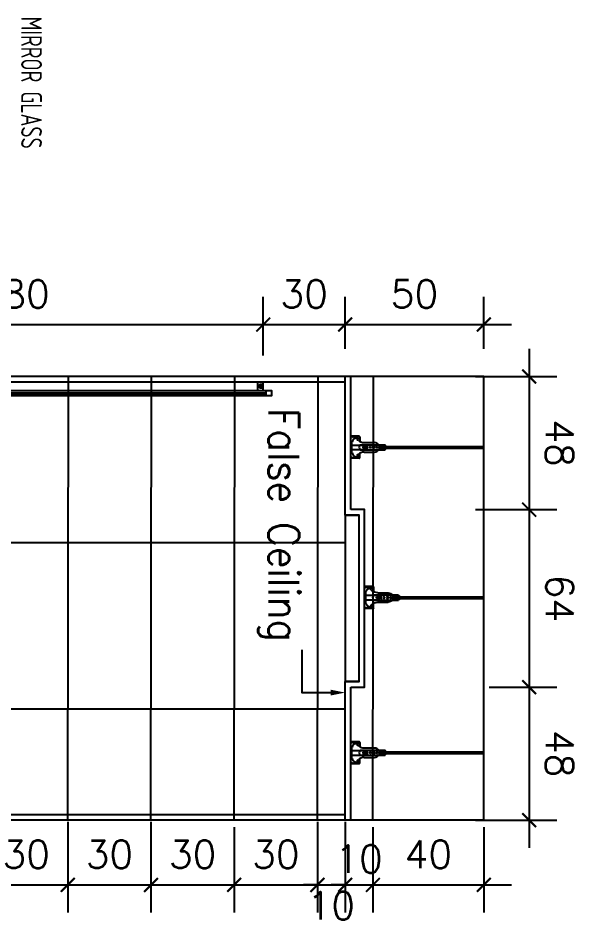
# Model space of a CAD drawing. Header units: centimetres. Extents: x -1797 to 2001, y -8788 to 1856.
# Drawn here: x -1497.4 to -1295.6, y -7737.7 to -7411.1 of the extents above; entities that cross this region are included whole.
import ezdxf
from ezdxf.xclip import XClip

# ---------------------------------------------------------------- set-up
doc = ezdxf.new("R2010")
doc.units = ezdxf.units.CM
doc.header["$LTSCALE"] = 100
doc.header["$MEASUREMENT"] = 0
doc.header["$XCLIPFRAME"] = 0
doc.header["$PDMODE"] = 35
for name, color, linetype in [('CEILING', 161, 'Continuous'), ('CEILING HANGER', 8, 'Continuous'), ('DIM', 1, 'Continuous'), ('ID_Flooring_02', 127, 'Continuous'), ('ID_Furniture-Lighting', 33, 'Continuous'), ('TEXT', 3, 'Continuous'), ('Text-1', 3, 'Continuous'), ('WALL-01', 7, 'Continuous'), ('WALL-03', 2, 'Continuous'), ('WALL-04', 1, 'Continuous')]:
    doc.layers.add(name, color=color, linetype=linetype)
doc.styles.add('HB25Small', font='ARCHSTYL.SHX', dxfattribs={"width": 0.8, "height": 2.5})
doc.styles.add('ROMANS', font='romans')
doc.dimstyles.new('AS-17-100', dxfattribs={"dimtxt": 10, "dimasz": 5, "dimexe": 10, "dimexo": 10, "dimgap": 6, "dimtad": 1, "dimtoh": 1, "dimdec": 0, "dimdsep": 46, "dimtxsty": 'ROMANS', "dimblk1": 'ARCHTICK', "dimblk2": 'ARCHTICK', "dimsah": 1, "dimcen": 25, "dimdle": 10, "dimclrd": 1, "dimclre": 1, "dimclrt": 2, "dimadec": 0, "dimazin": 0, "dimtfac": 1, "dimtdec": 0, "dimtofl": 0, "dimtmove": 2, "dimatfit": 3, "dimldrblk": 'ARCHTICK', "dimfxl": 1, "dimtolj": 1, "dimtzin": 0, "dimarcsym": 0})

# ---------------------------------------------------------------- blocks, each defined once
blk = doc.blocks.new('_ARCHTICK')
at = {"color": 0, "linetype": 'ByBlock', "const_width": 0.15}
blk.add_lwpolyline([(-0.5, -0.5), (0.5, 0.5)], dxfattribs=at)
blk = doc.blocks.new('*D818')
at = {"layer": 'Defpoints', "color": 0, "transparency": 16777216}
for p in [(-1509.53, -7690.91), (-1479.53, -7690.91), (-1479.53, -7723.69)]:
    blk.add_point(p, dxfattribs=at)
at = {"layer": 'DIM', "color": 1, "lineweight": -2, "transparency": 16777216}
for p, q in [((-1509.53, -7700.91), (-1509.53, -7733.69)), ((-1479.53, -7700.91), (-1479.53, -7733.69)), ((-1519.53, -7723.69), (-1469.53, -7723.69))]:
    blk.add_line(p, q, dxfattribs=at)
at = {"layer": 'DIM', "color": 1, "lineweight": -2, "transparency": 16777216, "xscale": 5, "yscale": 5, "zscale": 5, "rotation": 180}
blk.add_blockref('_ARCHTICK', (-1509.53, -7723.69), dxfattribs=at)
at = {"layer": 'DIM', "color": 1, "lineweight": -2, "transparency": 16777216, "xscale": 5, "yscale": 5, "zscale": 5}
blk.add_blockref('_ARCHTICK', (-1479.53, -7723.69), dxfattribs=at)
at = {"layer": 'DIM', "color": 2, "transparency": 16777216, "insert": (-1494.53, -7712.69), "char_height": 10, "attachment_point": 5, "style": 'ROMANS'}
blk.add_mtext('\\A1;30', dxfattribs=at)
blk = doc.blocks.new('*D819')
at = {"layer": 'Defpoints', "color": 0, "transparency": 16777216}
for p in [(-1479.53, -7690.91), (-1449.53, -7690.91), (-1449.53, -7723.69)]:
    blk.add_point(p, dxfattribs=at)
at = {"layer": 'DIM', "color": 1, "lineweight": -2, "transparency": 16777216}
for p, q in [((-1479.53, -7700.91), (-1479.53, -7733.69)), ((-1449.53, -7700.91), (-1449.53, -7733.69)), ((-1489.53, -7723.69), (-1439.53, -7723.69))]:
    blk.add_line(p, q, dxfattribs=at)
at = {"layer": 'DIM', "color": 1, "lineweight": -2, "transparency": 16777216, "xscale": 5, "yscale": 5, "zscale": 5, "rotation": 180}
blk.add_blockref('_ARCHTICK', (-1479.53, -7723.69), dxfattribs=at)
at = {"layer": 'DIM', "color": 1, "lineweight": -2, "transparency": 16777216, "xscale": 5, "yscale": 5, "zscale": 5}
blk.add_blockref('_ARCHTICK', (-1449.53, -7723.69), dxfattribs=at)
at = {"layer": 'DIM', "color": 2, "transparency": 16777216, "insert": (-1464.53, -7712.69), "char_height": 10, "attachment_point": 5, "style": 'ROMANS'}
blk.add_mtext('\\A1;30', dxfattribs=at)
blk = doc.blocks.new('*D820')
at = {"layer": 'Defpoints', "color": 0, "transparency": 16777216}
for p in [(-1449.53, -7690.91), (-1419.53, -7692.91), (-1419.53, -7723.69)]:
    blk.add_point(p, dxfattribs=at)
at = {"layer": 'DIM', "color": 1, "lineweight": -2, "transparency": 16777216}
for p, q in [((-1449.53, -7700.91), (-1449.53, -7733.69)), ((-1419.53, -7702.91), (-1419.53, -7733.69)), ((-1459.53, -7723.69), (-1409.53, -7723.69))]:
    blk.add_line(p, q, dxfattribs=at)
at = {"layer": 'DIM', "color": 1, "lineweight": -2, "transparency": 16777216, "xscale": 5, "yscale": 5, "zscale": 5, "rotation": 180}
blk.add_blockref('_ARCHTICK', (-1449.53, -7723.69), dxfattribs=at)
at = {"layer": 'DIM', "color": 1, "lineweight": -2, "transparency": 16777216, "xscale": 5, "yscale": 5, "zscale": 5}
blk.add_blockref('_ARCHTICK', (-1419.53, -7723.69), dxfattribs=at)
at = {"layer": 'DIM', "color": 2, "transparency": 16777216, "insert": (-1434.53, -7712.69), "char_height": 10, "attachment_point": 5, "style": 'ROMANS'}
blk.add_mtext('\\A1;30', dxfattribs=at)
blk = doc.blocks.new('*D821')
at = {"layer": 'Defpoints', "color": 0, "transparency": 16777216}
for p in [(-1389.53, -7690.91), (-1419.53, -7692.91), (-1389.53, -7723.69)]:
    blk.add_point(p, dxfattribs=at)
at = {"layer": 'DIM', "color": 1, "lineweight": -2, "transparency": 16777216}
for p, q in [((-1389.53, -7700.91), (-1389.53, -7733.69)), ((-1419.53, -7702.91), (-1419.53, -7733.69)), ((-1429.53, -7723.69), (-1379.53, -7723.69))]:
    blk.add_line(p, q, dxfattribs=at)
at = {"layer": 'DIM', "color": 1, "lineweight": -2, "transparency": 16777216, "xscale": 5, "yscale": 5, "zscale": 5, "rotation": 180}
blk.add_blockref('_ARCHTICK', (-1419.53, -7723.69), dxfattribs=at)
at = {"layer": 'DIM', "color": 1, "lineweight": -2, "transparency": 16777216, "xscale": 5, "yscale": 5, "zscale": 5}
blk.add_blockref('_ARCHTICK', (-1389.53, -7723.69), dxfattribs=at)
at = {"layer": 'DIM', "color": 2, "transparency": 16777216, "insert": (-1404.53, -7712.69), "char_height": 10, "attachment_point": 5, "style": 'ROMANS'}
blk.add_mtext('\\A1;30', dxfattribs=at)
blk = doc.blocks.new('*D822')
at = {"layer": 'Defpoints', "color": 0, "transparency": 16777216}
for p in [(-1389.53, -7690.91), (-1379.53, -7690.91), (-1379.53, -7723.69)]:
    blk.add_point(p, dxfattribs=at)
at = {"layer": 'DIM', "color": 1, "lineweight": -2, "transparency": 16777216}
for p, q in [((-1389.53, -7700.91), (-1389.53, -7733.69)), ((-1379.53, -7700.91), (-1379.53, -7733.69)), ((-1389.53, -7723.69), (-1394.53, -7723.69)), ((-1379.53, -7723.69), (-1374.53, -7723.69))]:
    blk.add_line(p, q, dxfattribs=at)
at = {"layer": 'DIM', "color": 1, "lineweight": -2, "transparency": 16777216, "xscale": 5, "yscale": 5, "zscale": 5}
blk.add_blockref('_ARCHTICK', (-1389.53, -7723.69), dxfattribs=at)
at = {"layer": 'DIM', "color": 1, "lineweight": -2, "transparency": 16777216, "xscale": 5, "yscale": 5, "zscale": 5, "rotation": 180}
blk.add_blockref('_ARCHTICK', (-1379.53, -7723.69), dxfattribs=at)
at = {"layer": 'DIM', "color": 2, "transparency": 16777216, "insert": (-1384.53, -7731.18), "char_height": 10, "attachment_point": 5, "style": 'ROMANS'}
blk.add_mtext('\\A1;10', dxfattribs=at)
blk = doc.blocks.new('*D823')
at = {"layer": 'Defpoints', "color": 0, "transparency": 16777216}
for p in [(-1379.53, -7690.91), (-1369.53, -7692.91), (-1369.53, -7723.69)]:
    blk.add_point(p, dxfattribs=at)
at = {"layer": 'DIM', "color": 1, "lineweight": -2, "transparency": 16777216}
for p, q in [((-1379.53, -7700.91), (-1379.53, -7733.69)), ((-1369.53, -7702.91), (-1369.53, -7733.69)), ((-1379.53, -7723.69), (-1384.53, -7723.69)), ((-1369.53, -7723.69), (-1364.53, -7723.69))]:
    blk.add_line(p, q, dxfattribs=at)
at = {"layer": 'DIM', "color": 1, "lineweight": -2, "transparency": 16777216, "xscale": 5, "yscale": 5, "zscale": 5}
blk.add_blockref('_ARCHTICK', (-1379.53, -7723.69), dxfattribs=at)
at = {"layer": 'DIM', "color": 1, "lineweight": -2, "transparency": 16777216, "xscale": 5, "yscale": 5, "zscale": 5, "rotation": 180}
blk.add_blockref('_ARCHTICK', (-1369.53, -7723.69), dxfattribs=at)
at = {"layer": 'DIM', "color": 2, "transparency": 16777216, "insert": (-1374.53, -7714.3), "char_height": 10, "attachment_point": 5, "style": 'ROMANS'}
blk.add_mtext('\\A1;10', dxfattribs=at)
blk = doc.blocks.new('*D824')
at = {"layer": 'Defpoints', "color": 0, "transparency": 16777216}
for p in [(-1369.53, -7692.91), (-1329.53, -7692.91), (-1329.53, -7723.69)]:
    blk.add_point(p, dxfattribs=at)
at = {"layer": 'DIM', "color": 1, "lineweight": -2, "transparency": 16777216}
for p, q in [((-1369.53, -7702.91), (-1369.53, -7733.69)), ((-1329.53, -7702.91), (-1329.53, -7733.69)), ((-1379.53, -7723.69), (-1319.53, -7723.69))]:
    blk.add_line(p, q, dxfattribs=at)
at = {"layer": 'DIM', "color": 1, "lineweight": -2, "transparency": 16777216, "xscale": 5, "yscale": 5, "zscale": 5, "rotation": 180}
blk.add_blockref('_ARCHTICK', (-1369.53, -7723.69), dxfattribs=at)
at = {"layer": 'DIM', "color": 1, "lineweight": -2, "transparency": 16777216, "xscale": 5, "yscale": 5, "zscale": 5}
blk.add_blockref('_ARCHTICK', (-1329.53, -7723.69), dxfattribs=at)
at = {"layer": 'DIM', "color": 2, "transparency": 16777216, "insert": (-1349.53, -7712.69), "char_height": 10, "attachment_point": 5, "style": 'ROMANS'}
blk.add_mtext('\\A1;40', dxfattribs=at)
blk = doc.blocks.new('SUP')
at = {"layer": 'CEILING HANGER', "extrusion": (-6.56544e-09, 1.61575e-05, 1)}
for p, q in [((-555.86, -4415.29, 0.02), (-555.86, -4347.85, 0.02)), ((-555.25, -4415.29, 0.02), (-555.25, -4347.85, 0.02)), ((-556.44, -4415.38, 0.02), (-556.44, -4413.19, 0.02)), ((-556.44, -4422.11, 0.02), (-556.44, -4415.38, 0.02)), ((-556.34, -4415.29, 0.02), (-554.71, -4415.29, 0.02)), ((-555.86, -4414.67, 0.02), (-555.86, -4414.7, 0.02)), ((-555.86, -4414.7, 0.02), (-555.84, -4414.74, 0.02)), ((-555.84, -4414.74, 0.02), (-555.82, -4414.77, 0.02)), ((-555.82, -4414.77, 0.02), (-555.79, -4414.79, 0.02)), ((-555.79, -4414.79, 0.02), (-555.75, -4414.82, 0.02)), ((-555.75, -4414.82, 0.02), (-555.71, -4414.84, 0.02)), ((-555.71, -4414.84, 0.02), (-555.66, -4414.85, 0.02)), ((-555.66, -4414.85, 0.02), (-555.61, -4414.86, 0.02)), ((-555.61, -4414.86, 0.02), (-555.56, -4414.86, 0.02)), ((-555.56, -4414.86, 0.02), (-555.5, -4414.86, 0.02)), ((-555.5, -4414.86, 0.02), (-555.45, -4414.85, 0.02)), ((-555.45, -4414.85, 0.02), (-555.4, -4414.84, 0.02)), ((-555.4, -4414.84, 0.02), (-555.36, -4414.82, 0.02)), ((-555.36, -4414.82, 0.02), (-555.32, -4414.79, 0.02)), ((-555.32, -4414.79, 0.02), (-555.29, -4414.77, 0.02)), ((-555.29, -4414.77, 0.02), (-555.27, -4414.74, 0.02)), ((-555.27, -4414.74, 0.02), (-555.26, -4414.7, 0.02)), ((-555.26, -4414.7, 0.02), (-555.25, -4414.67, 0.02)), ((-554.61, -4415.38, 0.02), (-554.61, -4413.19, 0.02)), ((-554.61, -4422.1, 0.02), (-554.61, -4415.38, 0.02)), ((-557.24, -4420.73, 0.02), (-557.24, -4417, 0.02)), ((-553.82, -4420.73, 0.02), (-553.82, -4417, 0.02)), ((-559.25, -4422.29, 0.02), (-557.67, -4422.29, 0.02)), ((-559.25, -4422.41, 0.02), (-557.74, -4422.41, 0.02)), ((-554.61, -4419.5, 0.02), (-556.44, -4419.5, 0.02)), ((-556.35, -4425.11, 0.02), (-556.35, -4421.21, 0.02)), ((-556.29, -4421.21, 0.02), (-556.35, -4421.21, 0.02)), ((-556.23, -4421.14, 0.02), (-556.23, -4420.6, 0.02)), ((-554.89, -4420.53, 0.02), (-556.17, -4420.53, 0.02)), ((-555.24, -4420.02, 0.02), (-555.82, -4420.02, 0.02)), ((-555.24, -4420.27, 0.02), (-555.82, -4420.27, 0.02)), ((-555.74, -4421.21, 0.02), (-555.77, -4420.78, 0.02)), ((-555.28, -4420.78, 0.02), (-555.77, -4420.78, 0.02)), ((-555.74, -4421.21, 0.02), (-555.31, -4421.21, 0.02)), ((-555.31, -4421.21, 0.02), (-555.28, -4420.78, 0.02)), ((-554.83, -4421.14, 0.02), (-554.83, -4420.6, 0.02)), ((-554.71, -4421.21, 0.02), (-554.77, -4421.21, 0.02)), ((-554.71, -4425.11, 0.02), (-554.71, -4421.21, 0.02)), ((-551.81, -4422.29, 0.02), (-553.39, -4422.29, 0.02)), ((-551.81, -4422.41, 0.02), (-553.32, -4422.41, 0.02)), ((-559.5, -4422.53, 0.02), (-559.5, -4426.15, 0.02)), ((-559.37, -4423.36, 0.02), (-559.5, -4423.36, 0.02)), ((-559.37, -4422.53, 0.02), (-559.37, -4426.15, 0.02)), ((-558.92, -4423.15, 0.02), (-558.92, -4423.41, 0.02)), ((-558.73, -4424.21, 0.02), (-558.9, -4423.57, 0.02)), ((-558.57, -4423.16, 0.02), (-558.6, -4423.08, 0.02)), ((-558.4, -4423.28, 0.02), (-558.4, -4423.28, 0.02)), ((-556.23, -4425.11, 0.02), (-557.55, -4425.11, 0.02)), ((-554.83, -4425.11, 0.02), (-556.23, -4425.11, 0.02)), ((-555.07, -4425.48, 0.02), (-555.99, -4425.48, 0.02)), ((-553.5, -4425.11, 0.02), (-554.83, -4425.11, 0.02)), ((-552.66, -4423.28, 0.02), (-552.66, -4423.28, 0.02)), ((-552.49, -4423.16, 0.02), (-552.46, -4423.08, 0.02)), ((-552.33, -4424.21, 0.02), (-552.15, -4423.57, 0.02)), ((-552.13, -4423.15, 0.02), (-552.13, -4423.41, 0.02)), ((-551.68, -4422.53, 0.02), (-551.68, -4426.15, 0.02)), ((-551.68, -4423.36, 0.02), (-551.56, -4423.36, 0.02)), ((-551.56, -4422.53, 0.02), (-551.56, -4426.15, 0.02)), ((-559.5, -4426.15, 0.02), (-559.5, -4427.62, 0.02)), ((-559.5, -4427.62, 0.02), (-559.37, -4427.62, 0.02)), ((-559.37, -4426.15, 0.02), (-559.37, -4427.62, 0.02)), ((-551.68, -4426.15, 0.02), (-551.68, -4427.62, 0.02)), ((-551.56, -4427.62, 0.02), (-551.68, -4427.62, 0.02)), ((-551.56, -4426.15, 0.02), (-551.56, -4427.62, 0.02))]:
    blk.add_line(p, q, dxfattribs=at)
at = {"layer": 'CEILING HANGER', "extrusion": (-6.56544e-09, 1.61575e-05, 1), "const_width": 0.244, "elevation": -0.07}
blk.add_lwpolyline([(-558.58, -4423.04, 1), (-559.07, -4423.04), (-559.07, -4423.22, 0.267949), (-558.99, -4423.35, -0.57735), (-558.99, -4423.61, 0.267949), (-559.07, -4423.75), (-559.07, -4424.04, 0.267949), (-558.99, -4424.17, -0.57735), (-558.99, -4424.43, 0.267949), (-559.07, -4424.56), (-559.07, -4424.85, 0.267949), (-558.99, -4424.98, -0.57735), (-558.99, -4425.25, 0.267949), (-559.07, -4425.38), (-559.07, -4425.7, 0.414214), (-558.92, -4425.85), (-558.23, -4425.85, 0.247529), (-558.1, -4425.78, -0.247529), (-557.98, -4425.72), (-557.55, -4425.72, -0.247529), (-557.43, -4425.78, 0.247529), (-557.3, -4425.85), (-555.79, -4425.85, 0.267949), (-555.66, -4425.77, -0.57735), (-555.4, -4425.77, 0.267949), (-555.26, -4425.85), (-553.76, -4425.85, 0.247529), (-553.63, -4425.78, -0.247529), (-553.51, -4425.72), (-553.08, -4425.72, -0.247529), (-552.95, -4425.78, 0.247529), (-552.83, -4425.85), (-552.14, -4425.85, 0.414214), (-551.99, -4425.7), (-551.99, -4425.38, 0.267949), (-552.07, -4425.25, -0.57735), (-552.07, -4424.98, 0.267949), (-551.99, -4424.85), (-551.99, -4424.56, 0.267949), (-552.07, -4424.43, -0.57735), (-552.07, -4424.17, 0.267949), (-551.99, -4424.04), (-551.99, -4423.75, 0.267949), (-552.07, -4423.61, -0.57735), (-552.07, -4423.35, 0.267949), (-551.99, -4423.22), (-551.99, -4423.04, 1), (-552.48, -4423.04)], format="xyb", dxfattribs=at)
at = {"layer": 'CEILING HANGER', "extrusion": (-6.56544e-09, 1.61575e-05, 1)}
for centre, radius in [((-555.53, -4416.02, -0.05), 0.252), ((-555.53, -4417.24, -0.05), 0.342), ((-555.53, -4418.46, -0.05), 0.252)]:
    blk.add_circle(centre, radius, dxfattribs=at)
for centre, radius, start, end in [((-554.37, -4417.4, -0.05), 2.89, 132.9462, 171.8788), ((-555.53, -4414.15, -0.05), 1.33, 104.5031, 133.577), ((-555.53, -4414.15, -0.05), 1.33, 46.3713, 77.9165), ((-556.68, -4417.4, -0.05), 2.89, 8.1212, 47.0538), ((-559.25, -4422.53, -0.05), 0.244, 90, 180), ((-559.25, -4422.53, -0.05), 0.122, 90, 180), ((-560.29, -4420.73, -0.05), 3.05, 315.5755, 360), ((-555.53, -4421.14, -0.05), 1.33, 226.423, 313.6287), ((-556.29, -4421.14, -0.05), 0.061, 270, 360), ((-556.17, -4420.6, -0.05), 0.061, 90, 180), ((-555.82, -4420.14, -0.05), 0.122, 90, 270), ((-555.24, -4420.14, -0.05), 0.122, 270, 90), ((-554.89, -4420.6, -0.05), 0.061, 360, 90), ((-554.77, -4421.14, -0.05), 0.061, 180, 270), ((-550.77, -4420.73, -0.05), 3.05, 180, 224.4246), ((-551.81, -4422.53, -0.05), 0.244, 360, 90), ((-551.81, -4422.53, -0.05), 0.122, 360, 90), ((-558.74, -4423.15, -0.05), 0.183, 102.9976, 180), ((-558.31, -4423.41, -0.05), 0.61, 180, 195), ((-557.47, -4423.62, -0.05), 1.37, 195, 270), ((-558.75, -4423.09, -0.05), 0.122, 77.0024, 102.9976), ((-558.77, -4423.15, -0.05), 0.183, 20, 77.0024), ((-558.4, -4423.1, -0.05), 0.183, 200, 270), ((-558.4, -4423.1, -0.05), 0.183, 270, 357.8496), ((-557.85, -4423.12, -0.05), 0.366, 135.5755, 177.8496), ((-555.99, -4425.11, -0.05), 0.366, 180, 270), ((-555.07, -4425.11, -0.05), 0.366, 270, 360), ((-553.58, -4423.62, -0.05), 1.37, 270, 345), ((-553.21, -4423.12, -0.05), 0.366, 2.1504, 44.4246), ((-552.66, -4423.1, -0.05), 0.183, 182.1504, 270), ((-552.66, -4423.1, -0.05), 0.183, 270, 340), ((-552.29, -4423.15, -0.05), 0.183, 102.9976, 160), ((-552.3, -4423.09, -0.05), 0.122, 77.0024, 102.9976), ((-552.32, -4423.15, -0.05), 0.183, 360, 77.0024), ((-552.74, -4423.41, -0.05), 0.61, 345, 360)]:
    blk.add_arc(centre, radius, start, end, dxfattribs=at)
blk = doc.blocks.new('FALSE CEILING')
at = {"xscale": -1}
for p in [(-1545.11, 4427.62, -0.02), (-1485.11, 4427.62, -0.02), (-1425.11, 4427.62, -0.02), (-1365.11, 4427.62, -0.02), (-1305.11, 4427.62, -0.02), (-1245.11, 4427.62, -0.02), (-1185.11, 4427.62, -0.02), (-1125.11, 4427.62, -0.02), (-1065.11, 4427.62, -0.02), (-1005.11, 4427.62, -0.02), (-945.11, 4427.62, -0.02), (-885.11, 4427.62, -0.02), (-825.11, 4427.62, -0.02), (-765.11, 4427.62, -0.02), (-705.11, 4427.62, -0.02), (-645.11, 4427.62, -0.02), (-585.11, 4427.62, -0.02), (-525.11, 4427.62, -0.02), (-465.11, 4427.62, -0.02), (-405.11, 4427.62, -0.02), (-345.11, 4427.62, -0.02), (-285.11, 4427.62, -0.02), (-225.11, 4427.62, -0.02), (-165.11, 4427.62, -0.02), (-105.11, 4427.62, -0.02), (-45.11, 4427.62, -0.02), (14.89, 4427.62, -0.02), (74.89, 4427.62, -0.02), (134.89, 4427.62, -0.02), (194.89, 4427.62, -0.02), (254.89, 4427.62, -0.02), (314.89, 4427.62, -0.02), (374.89, 4427.62, -0.02), (434.89, 4427.62, -0.02)]:
    blk.add_blockref('SUP', p, dxfattribs=at)
blk = doc.blocks.new('mirror')
at = {"layer": 'ID_Furniture-Lighting'}
for p, q in [((1310.5, 526.15), (1311.3, 526.15)), ((1310.5, 525.95), (1311.3, 525.95)), ((1310.5, 352.75), (1311.3, 352.75)), ((1310.5, 352.55), (1311.3, 352.55))]:
    blk.add_line(p, q, dxfattribs=at)
for points in [[(1310.5, 526.35), (1310.3, 526.35), (1310.3, 525.15), (1311.5, 525.15), (1311.5, 526.35), (1311.3, 526.35), (1311.3, 525.35), (1310.5, 525.35)], [(1310.5, 352.35), (1310.3, 352.35), (1310.3, 353.55), (1311.5, 353.55), (1311.5, 352.35), (1311.3, 352.35), (1311.3, 353.35), (1310.5, 353.35)]]:
    blk.add_lwpolyline(points, close=True, dxfattribs=at)
at = {"layer": 'WALL-04'}
for p, q in [((1310.3, 526.35), (1309.4, 526.35)), ((1310.3, 526.35), (1310.3, 525.15)), ((1312.4, 526.35), (1311.5, 526.35)), ((1311.5, 526.35), (1311.5, 525.15)), ((1312.4, 527.35), (1312.4, 351.35)), ((1313.4, 351.35), (1313.4, 527.35)), ((1313.9, 351.35), (1313.9, 527.35)), ((1314.4, 351.35), (1314.4, 527.35)), ((1312.4, 524.35), (1309.4, 524.35)), ((1311.5, 525.15), (1310.3, 525.15)), ((1312.4, 354.35), (1309.4, 354.35)), ((1311.5, 353.55), (1310.3, 353.55)), ((1310.3, 352.35), (1310.3, 353.55)), ((1311.5, 352.35), (1311.5, 353.55)), ((1310.3, 352.35), (1309.4, 352.35)), ((1312.4, 352.35), (1311.5, 352.35))]:
    blk.add_line(p, q, dxfattribs=at)
for points in [[(1312.4, 527.35), (1312.4, 529.35), (1314.4, 529.35), (1314.4, 527.35)], [(1312.4, 351.35), (1312.4, 349.35), (1314.4, 349.35), (1314.4, 351.35)]]:
    blk.add_lwpolyline(points, close=True, dxfattribs=at)
blk = doc.blocks.new('*D857')
at = {"layer": 'Defpoints', "color": 0, "transparency": 16777216}
for p in [(-1409.06, -7521.62), (-1409.06, -7542.82), (-1588.7, -7556.67)]:
    blk.add_point(p, dxfattribs=at)
at = {"layer": 'DIM', "color": 1, "lineweight": -2, "transparency": 16777216}
for p, q in [((-1588.7, -7546.67), (-1588.7, -7511.62)), ((-1409.06, -7532.82), (-1409.06, -7511.62)), ((-1598.7, -7521.62), (-1399.06, -7521.62))]:
    blk.add_line(p, q, dxfattribs=at)
at = {"layer": 'DIM', "color": 1, "lineweight": -2, "transparency": 16777216, "xscale": 5, "yscale": 5, "zscale": 5, "rotation": 180}
blk.add_blockref('_ARCHTICK', (-1588.7, -7521.62), dxfattribs=at)
at = {"layer": 'DIM', "color": 1, "lineweight": -2, "transparency": 16777216, "xscale": 5, "yscale": 5, "zscale": 5}
blk.add_blockref('_ARCHTICK', (-1409.06, -7521.62), dxfattribs=at)
at = {"layer": 'DIM', "color": 2, "transparency": 16777216, "insert": (-1498.88, -7510.62), "char_height": 10, "attachment_point": 5, "style": 'ROMANS'}
blk.add_mtext('\\A1;180', dxfattribs=at)
blk = doc.blocks.new('*D858')
at = {"layer": 'Defpoints', "color": 0, "transparency": 16777216}
for p in [(-1379.53, -7521.62), (-1379.53, -7540.37, 0), (-1409.06, -7542.82)]:
    blk.add_point(p, dxfattribs=at)
at = {"layer": 'DIM', "color": 1, "lineweight": -2, "transparency": 16777216}
for p, q in [((-1409.06, -7532.82), (-1409.06, -7511.62)), ((-1379.53, -7530.37), (-1379.53, -7511.62)), ((-1419.06, -7521.62), (-1369.53, -7521.62))]:
    blk.add_line(p, q, dxfattribs=at)
at = {"layer": 'DIM', "color": 1, "lineweight": -2, "transparency": 16777216, "xscale": 5, "yscale": 5, "zscale": 5, "rotation": 180}
blk.add_blockref('_ARCHTICK', (-1409.06, -7521.62), dxfattribs=at)
at = {"layer": 'DIM', "color": 1, "lineweight": -2, "transparency": 16777216, "xscale": 5, "yscale": 5, "zscale": 5}
blk.add_blockref('_ARCHTICK', (-1379.53, -7521.62), dxfattribs=at)
at = {"layer": 'DIM', "color": 2, "transparency": 16777216, "insert": (-1394.3, -7510.62), "char_height": 10, "attachment_point": 5, "style": 'ROMANS'}
blk.add_mtext('\\A1;30', dxfattribs=at)
blk = doc.blocks.new('*D859')
at = {"layer": 'Defpoints', "color": 0, "transparency": 16777216}
for p in [(-1329.54, -7521.62), (-1379.53, -7540.37, 0), (-1329.54, -7540.37)]:
    blk.add_point(p, dxfattribs=at)
at = {"layer": 'DIM', "color": 1, "lineweight": -2, "transparency": 16777216}
for p, q in [((-1379.53, -7530.37), (-1379.53, -7511.62)), ((-1329.54, -7530.37), (-1329.54, -7511.62)), ((-1389.53, -7521.62), (-1319.54, -7521.62))]:
    blk.add_line(p, q, dxfattribs=at)
at = {"layer": 'DIM', "color": 1, "lineweight": -2, "transparency": 16777216, "xscale": 5, "yscale": 5, "zscale": 5, "rotation": 180}
blk.add_blockref('_ARCHTICK', (-1379.53, -7521.62), dxfattribs=at)
at = {"layer": 'DIM', "color": 1, "lineweight": -2, "transparency": 16777216, "xscale": 5, "yscale": 5, "zscale": 5}
blk.add_blockref('_ARCHTICK', (-1329.54, -7521.62), dxfattribs=at)
at = {"layer": 'DIM', "color": 2, "transparency": 16777216, "insert": (-1354.54, -7510.62), "char_height": 10, "attachment_point": 5, "style": 'ROMANS'}
blk.add_mtext('\\A1;50', dxfattribs=at)
blk = doc.blocks.new('*D860')
at = {"layer": 'Defpoints', "color": 0, "transparency": 16777216}
for p in [(-1342.55, -7540.37, 0), (-1342.55, -7588.37), (-1313.18, -7588.37)]:
    blk.add_point(p, dxfattribs=at)
at = {"layer": 'DIM', "color": 1, "lineweight": -2, "transparency": 16777216}
for p, q in [((-1313.18, -7530.37), (-1313.18, -7598.37)), ((-1332.55, -7540.37), (-1303.18, -7540.37)), ((-1332.55, -7588.37), (-1303.18, -7588.37))]:
    blk.add_line(p, q, dxfattribs=at)
at = {"layer": 'DIM', "color": 1, "lineweight": -2, "transparency": 16777216, "xscale": 5, "yscale": 5, "zscale": 5}
for p, rotation in [((-1313.18, -7540.37), 90), ((-1313.18, -7588.37), 270)]:
    blk.add_blockref('_ARCHTICK', p, dxfattribs=dict(at, rotation=rotation))
at = {"layer": 'DIM', "color": 2, "transparency": 16777216, "insert": (-1302.18, -7564.37), "char_height": 10, "attachment_point": 5, "rotation": 270, "style": 'ROMANS'}
blk.add_mtext('\\A1;48', dxfattribs=at)
blk = doc.blocks.new('*D861')
at = {"layer": 'Defpoints', "color": 0, "transparency": 16777216}
for p in [(-1342.55, -7588.37), (-1337.55, -7652.37), (-1313.18, -7652.37)]:
    blk.add_point(p, dxfattribs=at)
at = {"layer": 'DIM', "color": 1, "lineweight": -2, "transparency": 16777216}
for p, q in [((-1313.18, -7578.37), (-1313.18, -7662.37)), ((-1332.55, -7588.37), (-1303.18, -7588.37)), ((-1327.55, -7652.37), (-1303.18, -7652.37))]:
    blk.add_line(p, q, dxfattribs=at)
at = {"layer": 'DIM', "color": 1, "lineweight": -2, "transparency": 16777216, "xscale": 5, "yscale": 5, "zscale": 5}
for p, rotation in [((-1313.18, -7588.37), 90), ((-1313.18, -7652.37), 270)]:
    blk.add_blockref('_ARCHTICK', p, dxfattribs=dict(at, rotation=rotation))
at = {"layer": 'DIM', "color": 2, "transparency": 16777216, "insert": (-1302.18, -7620.37), "char_height": 10, "attachment_point": 5, "rotation": 270, "style": 'ROMANS'}
blk.add_mtext('\\A1;64', dxfattribs=at)
blk = doc.blocks.new('*D862')
at = {"layer": 'Defpoints', "color": 0, "transparency": 16777216}
for p in [(-1337.55, -7652.37), (-1342.55, -7700.37, 0), (-1313.18, -7700.37)]:
    blk.add_point(p, dxfattribs=at)
at = {"layer": 'DIM', "color": 1, "lineweight": -2, "transparency": 16777216}
for p, q in [((-1313.18, -7642.37), (-1313.18, -7710.37)), ((-1327.55, -7652.37), (-1303.18, -7652.37)), ((-1332.55, -7700.37), (-1303.18, -7700.37))]:
    blk.add_line(p, q, dxfattribs=at)
at = {"layer": 'DIM', "color": 1, "lineweight": -2, "transparency": 16777216, "xscale": 5, "yscale": 5, "zscale": 5}
for p, rotation in [((-1313.18, -7652.37), 90), ((-1313.18, -7700.37), 270)]:
    blk.add_blockref('_ARCHTICK', p, dxfattribs=dict(at, rotation=rotation))
at = {"layer": 'DIM', "color": 2, "transparency": 16777216, "insert": (-1302.18, -7676.37), "char_height": 10, "attachment_point": 5, "rotation": 270, "style": 'ROMANS'}
blk.add_mtext('\\A1;48', dxfattribs=at)

msp = doc.modelspace()

# ---------------------------------------------------------------- linework, layer by layer
at = {"layer": 'CEILING'}
for p, q in [((-1379.53, -7590.37, 0), (-1379.53, -7540.37, 0)), ((-1377.53, -7588.37, 0), (-1377.53, -7540.37, 0)), ((-1379.53, -7590.37), (-1374.53, -7590.37)), ((-1379.53, -7700.37, 0), (-1379.53, -7650.37, 0)), ((-1374.53, -7650.37), (-1379.53, -7650.37)), ((-1377.53, -7700.37, 0), (-1377.53, -7652.37, 0))]:
    msp.add_line(p, q, dxfattribs=at)
for points in [[(-1379.53, -7650.37), (-1374.53, -7650.37), (-1374.53, -7590.37), (-1379.53, -7590.37)], [(-1377.53, -7652.37), (-1372.53, -7652.37), (-1372.53, -7588.37), (-1377.53, -7588.37)]]:
    msp.add_lwpolyline(points, dxfattribs=at)
at = {"layer": 'ID_Flooring_02'}
for p, q in [((-1479.49, -7700.37, 0), (-1479.33, -7540.37, 0)), ((-1449.53, -7700.37), (-1449.34, -7540.37)), ((-1419.53, -7700.37), (-1419.34, -7540.37)), ((-1389.53, -7700.37), (-1389.28, -7540.37, 0)), ((-1369.53, -7700.37), (-1369.28, -7540.37, 0)), ((-1379.53, -7600.37), (-1689.42, -7600.37)), ((-1379.53, -7660.37), (-1689.34, -7660.37))]:
    msp.add_line(p, q, dxfattribs=at)
at = {"layer": 'TEXT', "color": 2, "elevation": 0}
msp.add_lwpolyline([(-1395.09, -7638.97), (-1395.09, -7654.34), (-1381.38, -7654.34)], dxfattribs=at)
msp.add_lwpolyline([(-1379.53, -7654.34, 0, 2.08, 0), (-1384.74, -7654.34, 2.08, 2.08, 0)], format="xyseb", dxfattribs=at)
at = {"layer": 'WALL-01'}
for p, q in [((-1329.54, -7540.37), (-1689.34, -7540.37)), ((-1329.53, -7700.37), (-1329.54, -7540.37, 0)), ((-1329.53, -7700.37), (-1689.53, -7700.37))]:
    msp.add_line(p, q, dxfattribs=at)
at = {"layer": 'WALL-03'}
msp.add_line((-1379.53, -7590.37), (-1379.53, -7650.37), dxfattribs=at)
at = {"layer": 'WALL-04'}
for p, q in [((-1379.53, -7542.37), (-1689.37, -7542.37)), ((-1379.53, -7698.37), (-1689.5, -7698.37))]:
    msp.add_line(p, q, dxfattribs=at)

# ---------------------------------------------------------------- block references
at = {"layer": 'CEILING HANGER'}
ref = msp.add_blockref('FALSE CEILING', (-1374.68, -7349.64, 0), dxfattribs=dict(at, rotation=269.9999999999999))
XClip(ref).set_block_clipping_path([(238.0841531689, 2.2373224937), (296.9879423683, 45.0796076272)])
at = {"layer": 'DIM'}
ref = msp.add_blockref('FALSE CEILING', (-1379.59, -7956.3, -0.02), dxfattribs=dict(at, xscale=-1, rotation=270))
XClip(ref).set_block_clipping_path([(366.0705647119, 2.2373224937), (399.969351084, 50.0519251766)])
ref = msp.add_blockref('FALSE CEILING', (-1379.59, -8066.44, -0.02), dxfattribs=dict(at, xscale=-1, rotation=270))
XClip(ref).set_block_clipping_path([(366.0705647119, 2.2373224937), (399.969351084, 50.0519251766)])
at = {"layer": 'WALL-04', "xscale": -1, "rotation": 90}
msp.add_blockref('mirror', (-1056.71, -6232.96), dxfattribs=at)

# ---------------------------------------------------------------- texts
at = {"layer": 'TEXT', "color": 3, "style": 'ROMANS', "width": 0.9}
msp.add_text('False Ceiling', height=11.1096, rotation=270, dxfattribs=at).set_placement((-1407.17, -7551.69, 0))
at = {"layer": 'Text-1', "color": 3, "style": 'HB25Small', "width": 0.8}
msp.add_text('MIRROR GLASS', height=7.5, rotation=270, dxfattribs=at).set_placement((-1496.36, -7410.57, 40.2))

# ---------------------------------------------------------------- dimensions: what is measured, and where the dimension line sits
at = {"layer": 'DIM'}
for base, p1, p2, picture, middle in [((-1409.06, -7521.62), (-1588.7, -7556.67), (-1409.06, -7542.82), '*D857', (-1498.88, -7510.62)), ((-1379.53, -7521.62), (-1409.06, -7542.82), (-1379.53, -7540.37, 0), '*D858', (-1394.3, -7510.62)), ((-1329.54, -7521.62), (-1379.53, -7540.37, 0), (-1329.54, -7540.37), '*D859', (-1354.54, -7510.62)), ((-1479.53, -7723.69, 0), (-1509.53, -7690.91, 0), (-1479.53, -7690.91, 0), '*D818', (-1494.53, -7712.69, 0)), ((-1449.53, -7723.69, 0), (-1479.53, -7690.91, 0), (-1449.53, -7690.91, 0), '*D819', (-1464.53, -7712.69, 0)), ((-1419.53, -7723.69, 0), (-1449.53, -7690.91, 0), (-1419.53, -7692.91, 0), '*D820', (-1434.53, -7712.69, 0)), ((-1389.53, -7723.69, 0), (-1419.53, -7692.91, 0), (-1389.53, -7690.91, 0), '*D821', (-1404.53, -7712.69, 0)), ((-1329.53, -7723.69, 0), (-1369.53, -7692.91, 0), (-1329.53, -7692.91, 0), '*D824', (-1349.53, -7712.69, 0))]:
    dim = msp.add_linear_dim(base=base, p1=p1, p2=p2, dimstyle='AS-17-100', dxfattribs=at)
    dim.commit()
    dim.dimension.update_dxf_attribs({"geometry": picture, "text_midpoint": middle})
for base, p1, p2, picture, middle in [((-1313.18, -7588.37), (-1342.55, -7540.37, 0), (-1342.55, -7588.37), '*D860', (-1302.18, -7564.37)), ((-1313.18, -7652.37), (-1342.55, -7588.37), (-1337.55, -7652.37), '*D861', (-1302.18, -7620.37)), ((-1313.18, -7700.37), (-1337.55, -7652.37), (-1342.55, -7700.37, 0), '*D862', (-1302.18, -7676.37))]:
    dim = msp.add_linear_dim(base=base, p1=p1, p2=p2, angle=270, dimstyle='AS-17-100', dxfattribs=at)
    dim.commit()
    dim.dimension.update_dxf_attribs({"geometry": picture, "text_midpoint": middle})
for base, p1, p2, picture, middle in [((-1379.53, -7723.69, 0), (-1389.53, -7690.91, 0), (-1379.53, -7690.91, 0), '*D822', (-1384.53, -7731.18, 0)), ((-1369.53, -7723.69, 0), (-1379.53, -7690.91, 0), (-1369.53, -7692.91, 0), '*D823', (-1374.53, -7714.3, 0))]:
    dim = msp.add_linear_dim(base=base, p1=p1, p2=p2, dimstyle='AS-17-100', dxfattribs=at)
    dim.commit()
    dim.dimension.update_dxf_attribs({"geometry": picture, "text_midpoint": middle, "dimtype": 160})

doc.saveas('drawing.dxf')
